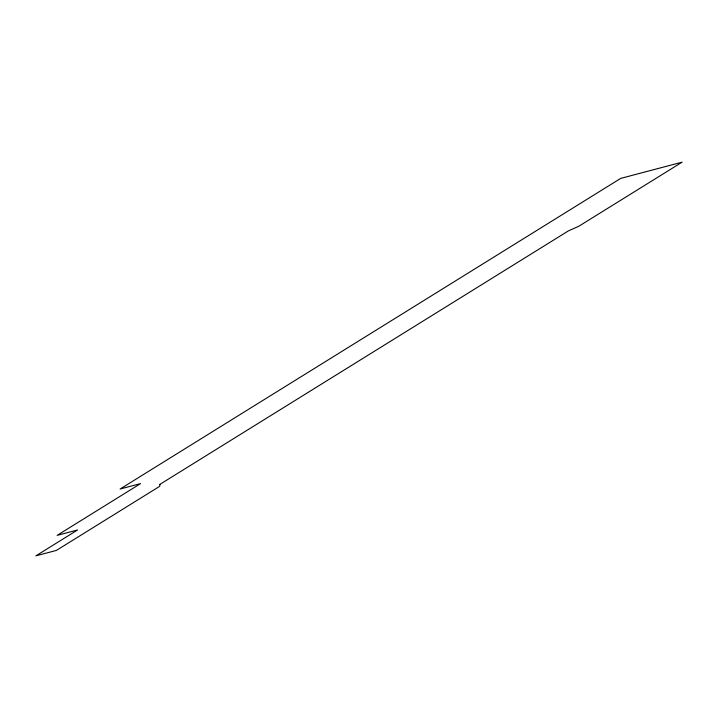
<?xml version="1.0" encoding="UTF-8"?>
<svg xmlns="http://www.w3.org/2000/svg" width="718" height="718" viewBox="0 0 718 718"><rect width="100%" height="100%" fill="white"/><g stroke="black" fill="none" stroke-linecap="round" stroke-linejoin="round"><path stroke-width="1.08" d="M159.863 484.39L159.764 486.274L56.372 550.428L35.9 555.84L77.616 529.956L57.135 535.377L140.566 483.609L120.094 489.021L620.675 178.405L682.1 162.16L578.708 226.314L568.378 230.9L159.863 484.39"/></g></svg>
